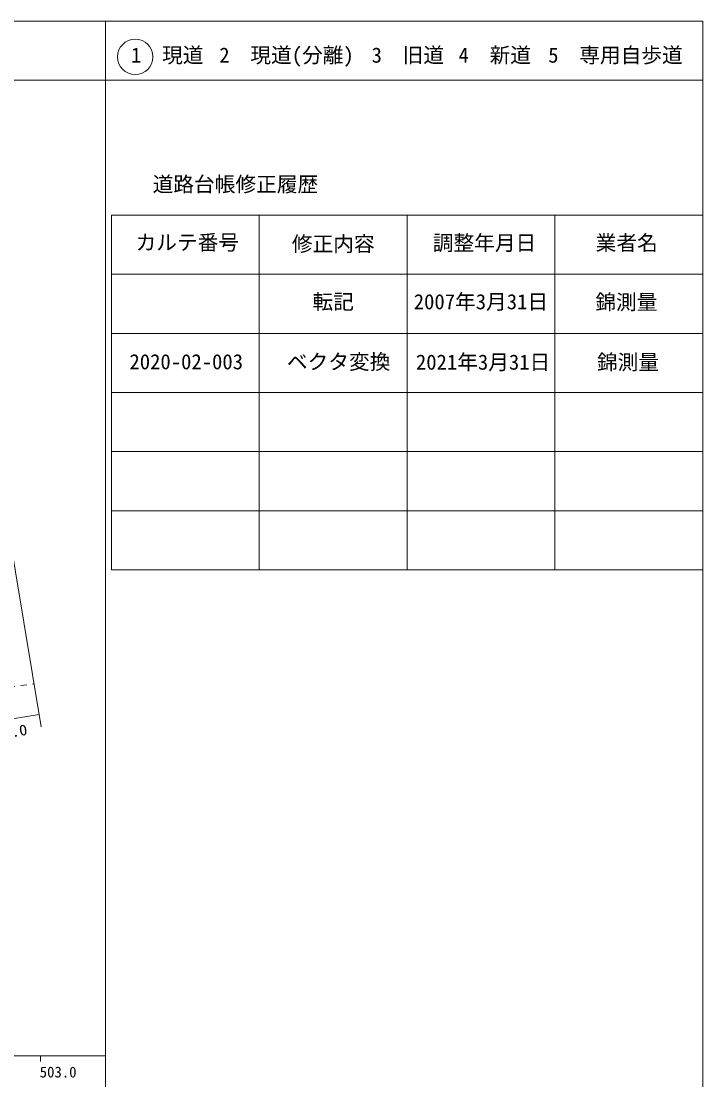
# Model space of a CAD drawing. Units: millimetres, scale not verified. Extents: x 20499 to 660499, y -46940 to 313060.
# Drawn here: x 545244 to 660499, y 133985 to 313060 of the extents above; entities that cross this region are included whole.
import ezdxf
from ezdxf.enums import TextEntityAlignment as Align

# ---------------------------------------------------------------- set-up
doc = ezdxf.new("R2010")
doc.units = ezdxf.units.MM
doc.header["$LTSCALE"] = 1000
doc.linetypes.add('USER2', pattern=[18.5, 14.557377, -1.819672, 0.303279, -1.819672])
doc.linetypes.add('USER3', pattern=[2, 1, -1])
for name, color, linetype, lineweight in [('M-BGD', 7, 'Continuous', 13), ('M-BMK-LINE', 2, 'USER2', 13), ('M-STR-HTXT', 7, 'Continuous', 13), ('M-TTL', 2, 'Continuous', 13), ('M-TTL-BAND', 7, 'Continuous', 13), ('M-TTL-FRAM', 2, 'Continuous', 13), ('M-TTL-LINE', 7, 'Continuous', 13), ('M-TTL-TXT', 7, 'Continuous', 13)]:
    doc.layers.add(name, color=color, linetype=linetype, lineweight=lineweight)
doc.styles.add('ＭＳ ゴシック', font='')
doc.styles.get('ＭＳ ゴシック').set_extended_font_data('MS Gothic')

msp = doc.modelspace()

# ---------------------------------------------------------------- linework, layer by layer
at = {"layer": 'M-BGD', "linetype": 'USER3'}
msp.add_lwpolyline([(543202, 200455), (547429, 200948)], dxfattribs=at)
at = {"layer": 'M-BMK-LINE', "linetype": 'Continuous'}
msp.add_line((536409, 267194), (548637, 193689), dxfattribs=at)
at = {"layer": 'M-STR-HTXT'}
msp.add_line((518728, 190890), (548288, 195788), dxfattribs=at)
at = {"layer": 'M-TTL'}
for p, q in [((660499, 313060), (20499, 313060)), ((660499, -46940), (660499, 313060))]:
    msp.add_line(p, q, dxfattribs=at)
at = {"layer": 'M-TTL-BAND'}
for p, q in [((559499, -46940), (559499, 303060)), ((20499, 138060), (559499, 138060)), ((548499, 138060), (548499, 137060))]:
    msp.add_line(p, q, dxfattribs=at)
at = {"layer": 'M-TTL-FRAM'}
for p, q in [((560499, 280256), (560499, 220256)), ((560499, 280256), (660499, 280256)), ((560499, 220256), (660499, 220256))]:
    msp.add_line(p, q, dxfattribs=at)
at = {"layer": 'M-TTL-LINE'}
for p, q in [((559499, 313060), (559499, 303060)), ((20499, 303060), (660499, 303060)), ((585499, 280256), (585499, 220256)), ((610499, 280256), (610499, 220256)), ((635499, 280256), (635499, 220256)), ((560499, 270256), (660499, 270256)), ((560499, 260256), (660499, 260256)), ((560499, 250256), (660499, 250256)), ((560499, 240256), (660499, 240256)), ((560499, 230256), (660499, 230256))]:
    msp.add_line(p, q, dxfattribs=at)
at = {"layer": 'M-TTL-TXT'}
msp.add_circle((564530, 307018), 3000, dxfattribs=at)

# ---------------------------------------------------------------- texts
at = {"layer": 'M-STR-HTXT', "style": 'ＭＳ ゴシック', "width": 1.1}
msp.add_text('ガ－ドレ－ル L=30.0', height=1833, rotation=9.5, dxfattribs=at).set_placement((520750, 187513), align=Align.BOTTOM_LEFT)
at = {"layer": 'M-TTL-BAND', "style": 'ＭＳ ゴシック'}
msp.add_text('503.0', height=1833, dxfattribs=at).set_placement((548374, 133835), align=Align.BOTTOM_LEFT)
at = {"layer": 'M-TTL-TXT', "style": 'ＭＳ ゴシック'}
for s, p in [('1\u3000現道', (563822, 305268)), ('2\u3000現道(分離)', (578743, 305268)), ('3\u3000旧道', (604495, 305268)), ('4\u3000新道', (619198, 305268)), ('5\u3000専用自歩道', (634352, 305268)), ('道路台帳修正履歴', (567467, 283423)), ('カルテ番号', (564588, 273587)), ('修正内容', (591008, 273332)), ('調整年月日', (614838, 273506)), ('業者名', (642383, 273506)), ('転記', (594499, 263555)), ('2007年3月31日', (611624, 263555)), ('錦測量', (642326, 263498)), ('2020-02-003', (563553, 253400)), ('ベクタ変換', (590172, 253400)), ('2021年3月31日', (611988, 253336)), ('錦測量', (642599, 253336))]:
    msp.add_text(s, height=2566, dxfattribs=at).set_placement(p, align=Align.BOTTOM_LEFT)

doc.saveas('drawing.dxf')
